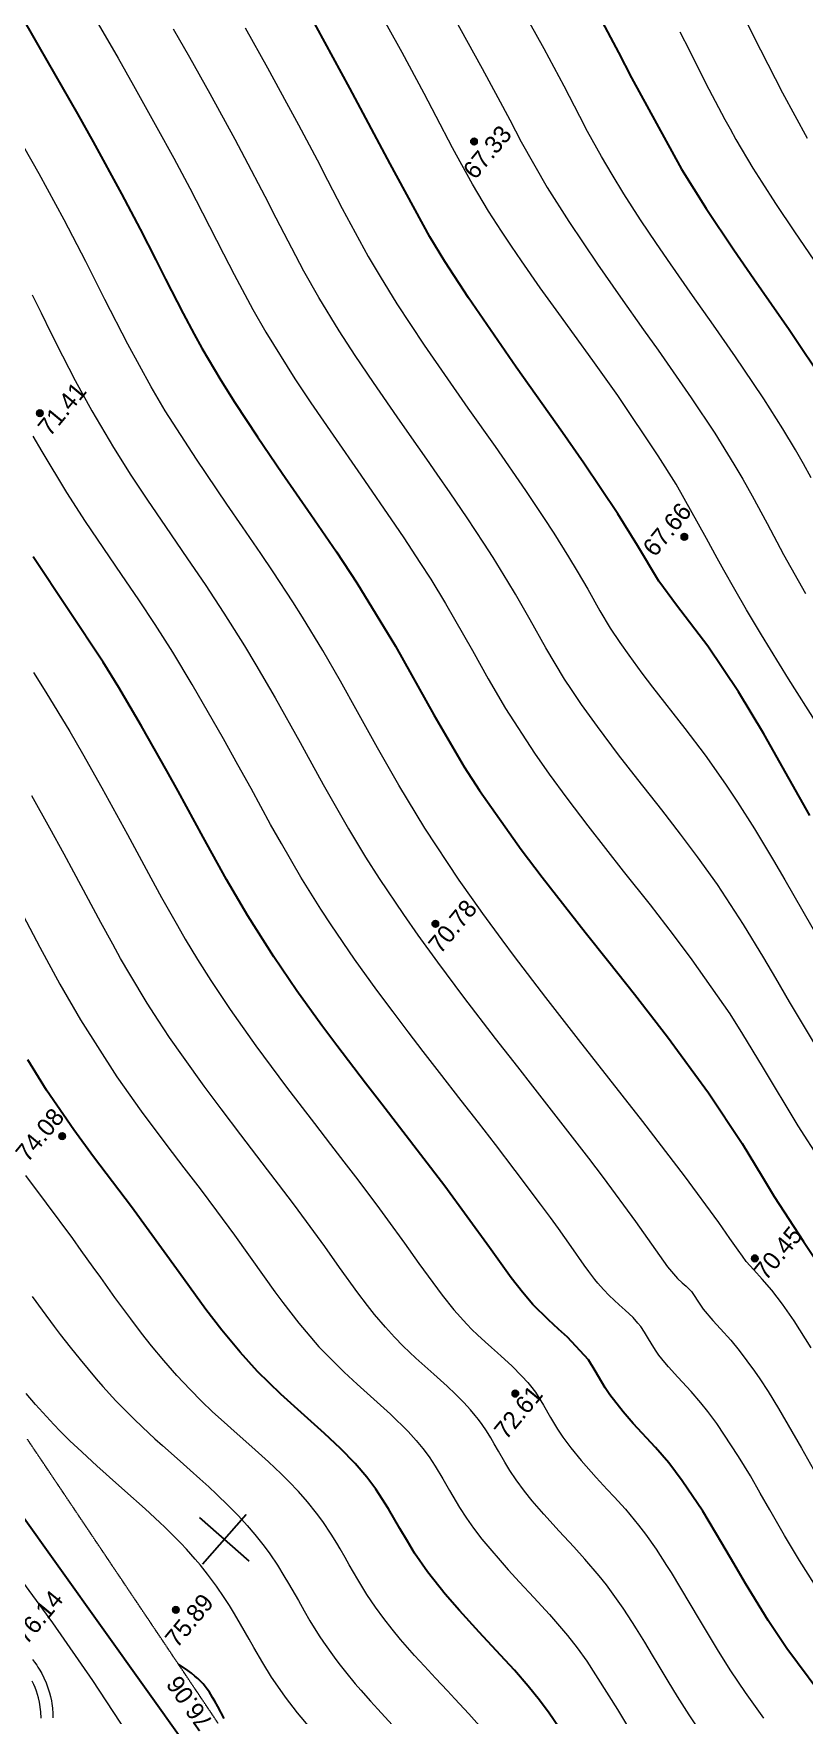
# Model space of a CAD drawing. Header units: millimetres. Extents: x -2893842 to -949497, y -1203244 to 262218.
# Drawn here: x -2388483 to -2353609, y -256348 to -180234 of the extents above; entities that cross this region are included whole.
import ezdxf

# ---------------------------------------------------------------- set-up
doc = ezdxf.new("R2010")
doc.units = ezdxf.units.MM
doc.linetypes.add('g5_05x2', pattern=[3.5, 2.5, -1])
doc.layers.get('0').update_dxf_attribs({"lineweight": 5})
for name, color, linetype in [('!!!_ Размеры', 7, 'Continuous'), ('02_сетка', 253, 'Continuous'), ('06_Инженерно-технические сооружения', 253, 'Continuous'), ('10_Границы покрытий и угодий', 253, 'Continuous'), ('19_Горизонтали', 253, 'Continuous'), ('30_Канализация', 253, 'Continuous'), ('61_Отметки высоты поверхности', 253, 'Continuous')]:
    doc.layers.add(name, color=color, linetype=linetype)
doc.styles.add('LIKE17', font='d431.shx')
doc.styles.add('Line_GUGK', font='')
doc.styles.get('Line_GUGK').set_extended_font_data('Bm431', italic=True)
doc.linetypes.add('g5_122_d', pattern='A,1,-1,1.5,-0.4,["Др",Line_GUGK,S=1,R=0,X=0,Y=-0.5],-2.4,1.5,-1,4,-1,4,-1,3', length=21.8)

# ---------------------------------------------------------------- blocks, each defined once
blk = doc.blocks.new('BL_333')
at = {"color": 0}
for p, q in [((0, -3), (0, 3)), ((-3, 0), (3, 0))]:
    blk.add_line(p, q, dxfattribs=at)
blk = doc.blocks.new('g5_330')
blk.add_hatch(color=0).paths.add_polyline_path([(-0.15, 0, 1), (0.15, 0, 1)])
at = {"color": 0}
blk.add_circle((0, 0), 0.15, dxfattribs=at)
blk = doc.blocks.new('Топо_07.04.17')
at = {"layer": '02_сетка', "linetype": 'Continuous'}
for p, q in [((-465322, -84723), (-463100, -82707)), ((-463203, -84826), (-465219, -82605))]:
    blk.add_line(p, q, dxfattribs=at)
at = {"layer": '06_Инженерно-технические сооружения', "linetype": 'Continuous', "lineweight": 20}
for points in [[(-473363, -90823), (-473342, -90536), (-473339, -90431), (-473345, -90208), (-473352, -90101), (-473374, -89895), (-473431, -89583), (-473474, -89410), (-473515, -89270), (-473569, -89114)], [(-473444, -88144), (-473367, -88273), (-473288, -88418), (-473241, -88509), (-473173, -88655), (-473101, -88826), (-473027, -89028), (-472954, -89266), (-472897, -89494), (-472854, -89726), (-472829, -89904), (-472811, -90095), (-472803, -90224), (-472800, -90434), (-472807, -90669), (-472824, -90863)]]:
    blk.add_lwpolyline(points, dxfattribs=at)
at = {"layer": '10_Границы покрытий и угодий', "linetype": 'Continuous', "lineweight": 20}
blk.add_lwpolyline([(-466985, -97033), (-470838, -89397), (-472345, -86597), (-475255, -81516)], dxfattribs=at)
at = {"layer": '10_Границы покрытий и угодий', "linetype": 'g5_05x2', "lineweight": 20}
blk.add_lwpolyline([(-465421, -91966), (-472553, -78211)], dxfattribs=at)
at = {"layer": '19_Горизонтали', "linetype": 'Continuous', "lineweight": 20}
for points in [[(-455566, -15852), (-454765, -17762), (-454080, -19432), (-453658, -20484), (-453003, -22153), (-452632, -23126), (-452127, -24466), (-451197, -26762), (-450768, -27720), (-450146, -29029), (-449129, -31032), (-447486, -34082), (-446462, -35951), (-445314, -38090), (-444640, -39396), (-444262, -40152), (-443721, -41281), (-443402, -41976), (-443026, -42840), (-442591, -43879), (-442591, -43879), (-442207, -44709), (-441854, -45404), (-441519, -46020), (-441020, -46889), (-440609, -47576), (-439364, -49606), (-438597, -50901), (-438597, -50901), (-437822, -52315), (-437376, -53186), (-436753, -54468), (-436050, -55997), (-435644, -56913), (-434351, -59917)], [(-433412, -50047), (-434452, -47895), (-435441, -45782), (-435983, -44581), (-436411, -43606), (-436803, -42686), (-437040, -42113), (-437419, -41171), (-438516, -38574), (-439170, -37199), (-440684, -34291), (-441628, -32584), (-442322, -31354), (-442920, -30294), (-443622, -29039), (-444333, -27731), (-444704, -27026), (-445078, -26294), (-445551, -25328), (-446143, -24031), (-446708, -22660), (-446846, -22299), (-447420, -20812), (-447848, -19722), (-448635, -17760), (-449738, -15078)], [(-446180, -16319), (-445110, -18881), (-444551, -20271), (-444135, -21339), (-443735, -22376), (-442795, -24567), (-442002, -26214), (-440930, -28278), (-440066, -29868), (-439186, -31460), (-438639, -32449), (-437953, -33708), (-437390, -34763), (-436516, -36478), (-435812, -37963), (-435487, -38692), (-435156, -39474), (-434628, -40805), (-434045, -42279), (-433256, -44145)], [(-432410, -38973), (-432685, -38305), (-432972, -37639), (-433435, -36623), (-434139, -35174), (-434542, -34382), (-435196, -33139), (-436026, -31606), (-436811, -30172), (-437646, -28634), (-438168, -27653), (-438766, -26496), (-439382, -25246), (-439815, -24319), (-440198, -23453), (-440693, -22251), (-440967, -21545), (-441517, -20099), (-442222, -18326), (-442968, -16547)], [(-434892, -64996), (-436050, -62427), (-436549, -61298), (-436991, -60311), (-437729, -58720), (-438702, -56783), (-439448, -55439), (-440102, -54327), (-440823, -53142), (-441746, -51647), (-442481, -50443), (-443289, -49071), (-443887, -47998), (-444272, -47265), (-444520, -46772), (-445210, -45269), (-445769, -43926), (-446296, -42702), (-446574, -42088), (-447115, -40941), (-447459, -40240), (-448082, -39016), (-448722, -37800), (-449208, -36895), (-449596, -36180), (-450254, -34972), (-450717, -34119), (-451608, -32453), (-452284, -31146), (-452878, -29949), (-453622, -28356), (-454166, -27087), (-455139, -24570), (-455525, -23540), (-456236, -21695), (-456581, -20827), (-457474, -18640), (-458208, -16893), (-458785, -15541)], [(-436039, -18248), (-435705, -19136), (-435501, -19683), (-435021, -20967), (-434458, -22413), (-434276, -22861), (-434063, -23368), (-433446, -24743), (-433123, -25422), (-432608, -26461), (-431906, -27821), (-430984, -29550)], [(-430838, -23699), (-431726, -21531), (-432498, -19479), (-432981, -18171)], [(-462398, -14346), (-461434, -16572), (-460875, -17878), (-460037, -19876), (-459437, -21346), (-458868, -22779), (-458418, -23953), (-457694, -25895), (-457319, -26890), (-456652, -28562), (-456188, -29633), (-455115, -31887), (-454519, -33054), (-453691, -34622), (-452648, -36553), (-451353, -38975), (-451029, -39597), (-450431, -40778), (-450033, -41594), (-449486, -42767), (-448511, -45011), (-447951, -46367), (-447332, -47787), (-446258, -49949), (-445705, -50963), (-445036, -52130), (-444225, -53490), (-442864, -55696), (-441832, -57359), (-440939, -58829), (-440227, -60042), (-438808, -62666), (-438331, -63644), (-437616, -65190), (-436312, -68047), (-435495, -69725)], [(-436844, -78102), (-437477, -76798), (-437915, -75995), (-438329, -75310), (-438700, -74754), (-439034, -74292), (-439326, -73884), (-439471, -73629), (-439629, -73334), (-439939, -72762), (-440362, -71996), (-441668, -69722), (-443263, -67064), (-444059, -65765), (-445739, -63043), (-446996, -60987), (-448192, -58985), (-448662, -58177), (-449395, -56891), (-449763, -56228), (-450282, -55271), (-451567, -52757), (-452524, -50694), (-453285, -48905), (-453996, -47181), (-454611, -45721), (-455251, -44254), (-455991, -42643), (-456345, -41907), (-457073, -40461), (-457540, -39564), (-458227, -38269), (-458810, -37180), (-459957, -34999), (-461108, -32660), (-461625, -31514), (-462452, -29484), (-463252, -27348), (-463916, -25543), (-464679, -23557), (-465572, -21365), (-466419, -19366)], [(-466503, -26777), (-466193, -27624), (-465849, -28568), (-465445, -29662), (-464998, -30839), (-464414, -32284), (-463626, -34051), (-462980, -35379), (-462358, -36596), (-461687, -37870), (-460859, -39429), (-460205, -40675), (-459501, -42064), (-458747, -43639), (-458329, -44553), (-457637, -46129), (-456739, -48266), (-456521, -48797), (-455914, -50277), (-455008, -52397), (-454379, -53756), (-453871, -54791), (-452968, -56532), (-452425, -57529), (-451680, -58853), (-450685, -60558), (-449476, -62568), (-448622, -63964), (-448043, -64907), (-445890, -68440), (-445330, -69382), (-444096, -71521), (-443192, -73167), (-442890, -73717), (-442497, -74297), (-442497, -74297), (-442309, -74516), (-442152, -74691), (-441935, -74960), (-441599, -75620), (-441506, -75802), (-441134, -76365), (-440821, -76783), (-440424, -77342), (-440094, -77851), (-439511, -78852), (-439307, -79235), (-438999, -79846), (-438618, -80654), (-437790, -82563), (-437365, -83575)], [(-437897, -88737), (-438452, -87610), (-439003, -86394), (-439531, -85168), (-439874, -84368), (-440233, -83548), (-440663, -82612), (-441481, -81022), (-441821, -80440), (-442088, -80014), (-442468, -79455), (-442991, -78744), (-443365, -78226), (-443508, -78014), (-443730, -77656), (-443841, -77457), (-443989, -77157), (-444152, -76783), (-444258, -76548), (-444403, -76269), (-444509, -76099), (-444702, -75831), (-445017, -75454), (-445254, -75188), (-445465, -74951), (-445667, -74710), (-445892, -74416), (-446105, -74106), (-446221, -73923), (-446455, -73534), (-446634, -73215), (-447123, -72315), (-447604, -71445), (-447908, -70905), (-448280, -70255), (-449247, -68609), (-450007, -67345), (-450661, -66268), (-451321, -65189), (-452156, -63823), (-452783, -62787), (-453360, -61825), (-453934, -60853), (-454544, -59798), (-455390, -58284), (-456269, -56624), (-456650, -55870), (-457386, -54331), (-458096, -52721), (-458481, -51802), (-459179, -50094), (-459647, -48949), (-460163, -47708), (-461289, -45115), (-462005, -43563), (-462657, -42221), (-463261, -41035), (-463905, -39806), (-465257, -37231), (-465956, -35834), (-466857, -33873), (-467171, -33125)], [(-468364, -43755), (-467910, -44704), (-467041, -46603), (-466582, -47647), (-465879, -49297), (-464967, -51521), (-464133, -53598), (-463753, -54533), (-463190, -55874), (-462906, -56525), (-462458, -57508), (-461972, -58514), (-461248, -59922), (-460277, -61686), (-459104, -63705), (-458037, -65483), (-457423, -66500), (-456910, -67350), (-456469, -68085), (-455653, -69468), (-455243, -70178), (-454598, -71324), (-454063, -72301), (-453174, -73854), (-452715, -74573), (-452206, -75283), (-452008, -75536), (-451784, -75807), (-451476, -76162), (-451214, -76456), (-450978, -76718), (-450822, -76893), (-450403, -77378), (-449997, -77890), (-449767, -78216), (-449660, -78381), (-449476, -78691), (-449172, -79309), (-448916, -79899), (-448661, -80466), (-448469, -80842), (-448169, -81365), (-447770, -81984), (-447174, -82827), (-446735, -83422), (-446467, -83787), (-446025, -84407), (-445518, -85185), (-445249, -85636), (-444849, -86362), (-444454, -87143), (-444290, -87483), (-443268, -89746), (-442575, -91270), (-442117, -92211), (-441576, -93255), (-440882, -94515)], [(-443603, -95145), (-444209, -93977), (-444637, -93100), (-444984, -92352), (-445345, -91554), (-445543, -91116), (-445828, -90490), (-446131, -89842), (-446275, -89542), (-446627, -88843), (-447064, -88046), (-447261, -87711), (-447536, -87271), (-448100, -86443), (-448539, -85836), (-449114, -85056), (-449719, -84220), (-450168, -83558), (-450465, -83087), (-450785, -82529), (-451015, -82081), (-451204, -81672), (-451430, -81152), (-451585, -80794), (-451714, -80506), (-451872, -80173), (-452029, -79874), (-452174, -79622), (-452296, -79426), (-452477, -79154), (-452746, -78785), (-453070, -78374), (-453412, -77969), (-453948, -77363), (-454681, -76541), (-455179, -75949), (-455532, -75491), (-455888, -74996), (-456304, -74370), (-456580, -73929), (-456949, -73312), (-457642, -72084), (-458203, -71064), (-458887, -69850), (-459394, -68976), (-459960, -68017), (-460380, -67315), (-461407, -65604), (-462157, -64343), (-462800, -63240), (-463593, -61829), (-464110, -60866), (-464535, -60039), (-464941, -59211), (-465577, -57825), (-465908, -57061), (-466193, -56384), (-466613, -55355), (-467577, -52939), (-467918, -52087), (-468424, -50845), (-469067, -49304)], [(-470196, -54338), (-469486, -56141), (-468768, -57913), (-468033, -59616), (-466677, -62377), (-465759, -64035), (-464782, -65711), (-464132, -66803), (-463515, -67837), (-462884, -68909), (-462203, -70094), (-461081, -72115), (-460673, -72839), (-460367, -73367), (-459756, -74371), (-459478, -74802), (-458972, -75539), (-457972, -76817), (-457452, -77413), (-456106, -78930), (-456106, -78930), (-455398, -79808), (-455077, -80255), (-454824, -80642), (-454582, -81056), (-454350, -81505), (-454073, -82107), (-453831, -82668), (-453468, -83488), (-453216, -84000), (-452954, -84479), (-452628, -85026), (-451608, -86533), (-451161, -87144), (-450597, -87906), (-449976, -88762), (-449276, -89793), (-448905, -90395), (-448535, -91049), (-447399, -93374), (-446699, -94930)], [(-453367, -93862), (-454106, -92815), (-454663, -92061), (-454954, -91671), (-455421, -91045), (-455863, -90446), (-456253, -89904), (-456793, -89120), (-457119, -88618), (-457444, -88087), (-457754, -87546), (-458077, -86927), (-458414, -86205), (-458723, -85494), (-458873, -85144), (-459049, -84740), (-459175, -84459), (-459374, -84031), (-459687, -83421), (-459925, -83008), (-460278, -82454), (-460634, -81946), (-461018, -81440), (-461321, -81062), (-461833, -80455), (-462505, -79693), (-463221, -78897), (-463622, -78448), (-464083, -77919), (-464532, -77383), (-464985, -76810), (-465505, -76107), (-466015, -75369), (-466491, -74637), (-466877, -74016), (-467295, -73317), (-467894, -72277), (-468434, -71314), (-468719, -70801), (-469170, -69991), (-469490, -69421), (-470488, -67697), (-471281, -66342)], [(-471609, -71814), (-471234, -72476), (-470771, -73275), (-470540, -73663), (-470165, -74281), (-469778, -74898), (-469150, -75851), (-468894, -76220), (-468374, -76937), (-467666, -77840), (-467323, -78252), (-466814, -78841), (-466510, -79185), (-465793, -79984), (-465394, -80427), (-464998, -80873), (-464641, -81281), (-464329, -81647), (-463850, -82231), (-463460, -82734), (-463115, -83208), (-462813, -83652), (-462455, -84227), (-462240, -84604), (-461956, -85152), (-461714, -85662), (-461547, -86036), (-461194, -86851), (-460984, -87337), (-460774, -87815), (-460431, -88542), (-460277, -88842), (-459876, -89570), (-459694, -89879), (-459440, -90289), (-459057, -90879), (-458846, -91190), (-458458, -91745), (-458177, -92136), (-457457, -93110)], [(-460962, -93163), (-461800, -91900), (-462265, -91125), (-462560, -90592), (-462785, -90157), (-463112, -89469), (-463441, -88726), (-463607, -88339), (-463919, -87613), (-464137, -87119), (-464321, -86719), (-464512, -86325), (-464793, -85786), (-464793, -85786), (-465137, -85193), (-465411, -84762), (-465616, -84456), (-465967, -83964), (-466190, -83667), (-466476, -83298), (-466828, -82862), (-467018, -82635), (-467612, -81943), (-468430, -81023), (-469056, -80328), (-469319, -80035), (-469548, -79778), (-470174, -79059), (-470647, -78493), (-471031, -78013), (-471290, -77676), (-472004, -76687), (-472372, -76143)]]:
    blk.add_lwpolyline(points, dxfattribs=at)
at = {"layer": '19_Горизонтали', "linetype": 'Continuous', "lineweight": 30}
for points in [[(-446653, -263), (-445929, -2024), (-445174, -4090), (-443018, -9289), (-441651, -12364), (-440707, -14503), (-439578, -17159), (-438899, -18858), (-438442, -20062), (-436673, -24435), (-435759, -26330), (-434725, -28322), (-433965, -29734), (-432641, -32186), (-431262, -34867)], [(-434190, -54151), (-434931, -52391), (-435847, -50251), (-436773, -48225), (-437910, -46020), (-439116, -44005), (-439785, -42848), (-440565, -41124), (-441291, -39604), (-442551, -37157), (-443358, -35664), (-445104, -32495), (-446897, -29137), (-447772, -27375), (-448325, -26187), (-449739, -22712), (-451156, -19093), (-452356, -16166), (-453437, -13605), (-454108, -12042), (-455059, -9849), (-456240, -7144), (-456741, -6003)], [(-465730, -13801), (-464922, -15667), (-463543, -18866), (-462982, -20193), (-461963, -22687), (-461310, -24367), (-460768, -25822), (-460425, -26752), (-459809, -28382), (-459417, -29369), (-459139, -30038), (-458449, -31578), (-457933, -32651), (-457091, -34309), (-456164, -36061), (-455088, -38063), (-454130, -39879), (-453375, -41370), (-451964, -44422), (-450589, -47708), (-449482, -50198), (-448912, -51345), (-447348, -54201), (-446546, -55560), (-444890, -58252), (-443978, -59706), (-442985, -61296), (-442458, -62152), (-441716, -63380), (-440157, -66113), (-438914, -68549), (-438914, -68549), (-438177, -70142), (-437732, -71098), (-436645, -73274), (-435904, -74734)], [(-437819, -94360), (-439475, -91495), (-440178, -90134), (-441004, -88364), (-441427, -87398), (-441853, -86423), (-442553, -84894), (-443318, -83418), (-443839, -82546), (-444357, -81781), (-445232, -80586), (-445628, -80019), (-446133, -79191), (-446307, -78850), (-446670, -78028), (-446923, -77509), (-446923, -77509), (-447746, -76372), (-448107, -75963), (-448516, -75505), (-449138, -74730), (-449548, -74129), (-449976, -73423), (-450796, -71938), (-452492, -68965), (-453422, -67409), (-454913, -64953), (-455533, -63930), (-456635, -62082), (-457199, -61111), (-458150, -59413), (-459017, -57774), (-459975, -55804), (-460746, -54053), (-461581, -52026), (-462467, -49842), (-462872, -48861), (-463780, -46729), (-464611, -44876), (-465185, -43655), (-467797, -38563)], [(-449955, -94206), (-450488, -93191), (-450858, -92557), (-451294, -91871), (-451835, -91081), (-452378, -90330), (-453221, -89193), (-454000, -88124), (-454558, -87313), (-455242, -86211), (-455723, -85311), (-455990, -84739), (-456258, -84124), (-456671, -83176), (-457135, -82239), (-457488, -81643), (-457942, -80978), (-458524, -80224), (-459168, -79463), (-459973, -78560), (-460928, -77484), (-461859, -76338), (-462545, -75385), (-463250, -74305), (-463866, -73284), (-464885, -71487), (-466694, -68289), (-468137, -65843), (-468883, -64541), (-469908, -62618), (-470606, -61155)], [(-465138, -91773), (-465358, -91205), (-465460, -90953), (-465541, -90766), (-465606, -90626), (-465660, -90517), (-465741, -90367), (-465902, -90111), (-465988, -89994), (-466115, -89839), (-466230, -89713), (-466371, -89570), (-466524, -89425), (-466913, -89090)]]:
    blk.add_lwpolyline(points, dxfattribs=at)
at = {"layer": '19_Горизонтали', "linetype": 'Continuous', "lineweight": 20}
for points, knots in [([(-470268, -117797, -67200), (-471143, -116750, -67200), (-473458, -113979, -67200), (-476330, -109741, -67200), (-479308, -106062, -67200), (-481152, -102268, -67200), (-483454, -99547, -67200), (-484369, -96361, -67200), (-485562, -94220, -67200), (-487285, -91777, -67200), (-488824, -89545, -67200), (-490298, -86986, -67200), (-491955, -84370, -67200), (-493080, -80922, -67200), (-495759, -78373, -67200), (-498099, -75946, -67200), (-500243, -72936, -67200), (-502728, -69749, -67200), (-503159, -65242, -67200), (-503669, -60205, -67200), (-505297, -53781, -67200), (-504857, -46228, -67200), (-505740, -38453, -67200), (-504365, -33360, -67200), (-504652, -30301, -67200), (-504972, -28779, -67200), (-504903, -26720, -67200), (-505476, -24707, -67200), (-506635, -23197, -67200), (-507702, -21447, -67200), (-508858, -19475, -67200), (-510391, -17765, -67200), (-511810, -16259, -67200), (-513113, -14774, -67200), (-514472, -13259, -67200), (-515325, -12341, -67200), (-515764, -11870, -67200)], [0, 0, 0, 0, 4.091812, 10.824912, 15.364967, 18.212448, 23.448013, 25.807563, 28.061928, 30.763483, 34.77931, 36.186894, 39.618752, 44.080453, 46.75457, 50.569569, 54.193579, 57.882875, 62.414325, 67.350982, 73.198722, 82.110785, 89.879485, 96.503873, 97.529791, 99.073016, 101.151048, 103.689432, 105.130497, 106.836032, 109.842054, 111.956637, 113.706941, 116.053955, 117.880221, 119.812784, 119.812784, 119.812784, 119.812784]), ([(-464628, -127091, -67200), (-465361, -126061, -67200), (-467260, -123398, -67200), (-470537, -119348, -67200), (-473512, -114728, -67200), (-477163, -111025, -67200), (-479639, -107560, -67200), (-481963, -103819, -67200), (-484138, -100772, -67200), (-484811, -97001, -67200), (-486577, -93851, -67200), (-488688, -90584, -67200), (-491027, -87104, -67200), (-492531, -83392, -67200), (-494595, -80140, -67200), (-497423, -77750, -67200), (-499571, -74513, -67200), (-502104, -71358, -67200), (-504054, -67702, -67200), (-503998, -63890, -67200), (-504472, -60220, -67200), (-505656, -56577, -67200), (-505913, -52215, -67200), (-505820, -47391, -67200), (-505641, -42715, -67200), (-506098, -38347, -67200), (-505957, -34567, -67200), (-505006, -31167, -67200), (-505512, -28500, -67200), (-505448, -25766, -67200), (-506950, -23818, -67200), (-508015, -21715, -67200), (-509244, -19964, -67200), (-511097, -17909, -67200), (-513054, -15909, -67200), (-514481, -14595, -67200), (-515072, -14056, -67200)], [0, 0, 0, 0, 3.792597, 9.809344, 15.624935, 20.210442, 25.358208, 28.345328, 33.473655, 36.332631, 39.671954, 44.197704, 48.047216, 52.193077, 56.191226, 59.445906, 63.208604, 67.754297, 71.668136, 75.260003, 78.997344, 82.76039, 86.676546, 92.019099, 97.260274, 100.681956, 105.175035, 108.559015, 111.044313, 113.247191, 116.553201, 118.045749, 120.357726, 122.926374, 126.347266, 128.74663, 128.74663, 128.74663, 128.74663]), ([(-460553, -135011, -67200), (-461276, -133900, -67200), (-462856, -131514, -67200), (-465385, -127936, -67200), (-468265, -123214, -67200), (-472108, -118109, -67200), (-476379, -113997, -67200), (-479720, -110054, -67200), (-481834, -106054, -67200), (-484365, -101539, -67200), (-485772, -97488, -67200), (-486834, -94086, -67200), (-488869, -91430, -67200), (-490857, -88339, -67200), (-492957, -84486, -67200), (-494880, -81631, -67200), (-496786, -78826, -67200), (-499182, -76968, -67200), (-500942, -73137, -67200), (-504018, -69828, -67200), (-505274, -65685, -67200), (-505481, -62123, -67200), (-505072, -59054, -67200), (-507860, -55951, -67200), (-507024, -50671, -67200), (-506245, -45208, -67200), (-506549, -39361, -67200), (-506532, -34481, -67200), (-505748, -30573, -67200), (-505825, -28082, -67200), (-506428, -25725, -67200), (-507822, -23437, -67200), (-509214, -21021, -67200), (-511461, -18491, -67200), (-513304, -16863, -67200), (-514519, -15805, -67200)], [4.586653, 4.586653, 4.586653, 4.586653, 8.562153, 13.173869, 17.723982, 25.154741, 32.25078, 35.499015, 40.600641, 45.76974, 50.995934, 53.457984, 56.376705, 60.923256, 64.506304, 69.521299, 71.254689, 74.650623, 78.402013, 83.664116, 88.016709, 90.973964, 94.527173, 96.581831, 102.806943, 108.925225, 113.594226, 120.22909, 123.535937, 125.486429, 127.661697, 130.748195, 133.470601, 136.014498, 140.846771, 140.846771, 140.846771, 140.846771]), ([(-456689, -143198, -67200), (-457499, -142252, -67200), (-459124, -140355, -67200), (-460635, -137713, -67200), (-462152, -134756, -67200), (-463194, -132364, -67200), (-465463, -130013, -67200), (-466826, -128294, -67200), (-468106, -126106, -67200), (-469441, -124792, -67200), (-470831, -123431, -67200), (-471197, -122000, -67200), (-471650, -120864, -67200), (-473294, -119898, -67200), (-474920, -117960, -67200), (-476911, -115514, -67200), (-479307, -112889, -67200), (-481279, -109679, -67200), (-484005, -107014, -67200), (-484941, -103988, -67200), (-486123, -100505, -67200), (-487983, -97078, -67200), (-488910, -93434, -67200), (-490860, -91465, -67200), (-492795, -89255, -67200), (-494051, -86368, -67200), (-495981, -83940, -67200), (-496858, -81467, -67200), (-498196, -79731, -67200), (-499084, -78046, -67200), (-500333, -76556, -67200), (-502232, -74698, -67200), (-504081, -72312, -67200), (-505248, -69866, -67200), (-506291, -68091, -67200), (-506786, -66081, -67200), (-506856, -63851, -67200), (-506714, -61710, -67200), (-506774, -59983, -67200), (-507658, -58073, -67200), (-509396, -55975, -67200), (-509385, -51749, -67200), (-507896, -48159, -67200), (-507823, -44691, -67200), (-507633, -41364, -67200), (-508055, -37149, -67200), (-508157, -32105, -67200), (-509815, -28589, -67200), (-510631, -25874, -67200), (-511828, -25144, -67200), (-512459, -24845, -67200)], [0, 0, 0, 0, 3.728339, 7.478321, 9.081264, 13.725286, 15.139396, 18.848941, 20.288782, 22.702493, 24.481718, 25.948216, 27.098843, 27.988502, 31.514726, 34.624893, 37.47373, 42.142251, 45.9173, 48.629869, 51.493603, 56.96902, 60.328129, 62.449107, 65.151402, 69.118047, 71.774544, 74.380899, 76.883387, 78.300784, 80.080651, 82.679404, 86.283744, 89.045897, 90.806975, 92.425727, 95.189607, 97.459876, 98.892635, 100.291796, 103.694653, 106.769621, 112.333215, 115.250403, 117.090632, 122.327847, 127.992514, 131.875014, 134.060664, 136.072341, 136.072341, 136.072341, 136.072341]), ([(-455935, -145328, -67200), (-456171, -144989, -67200), (-457126, -143626, -67200), (-459090, -140986, -67200), (-460937, -138139, -67200), (-462210, -135100, -67200), (-463186, -133224, -67200), (-464368, -131354, -67200), (-465970, -130145, -67200), (-467253, -128265, -67200), (-468669, -126146, -67200), (-469969, -124654, -67200), (-471137, -123579, -67200), (-471627, -122631, -67200), (-471541, -121662, -67200), (-472179, -121041, -67200), (-473192, -120546, -67200), (-474264, -119263, -67200), (-476448, -117333, -67200), (-478229, -114257, -67200), (-480886, -111522, -67200), (-482471, -109062, -67200), (-484247, -107456, -67200), (-485190, -105067, -67200), (-485876, -102460, -67200), (-486876, -99846, -67200), (-488221, -97913, -67200), (-488981, -95880, -67200), (-489453, -93229, -67200), (-491798, -91413, -67200), (-493458, -89057, -67200), (-495114, -86299, -67200), (-496698, -83198, -67200), (-498215, -80172, -67200), (-499289, -78295, -67200), (-500131, -76997, -67200), (-502056, -75306, -67200), (-504152, -72893, -67200), (-505429, -69950, -67200), (-506598, -68294, -67200), (-507023, -66476, -67200), (-507231, -64523, -67200), (-507232, -62674, -67200), (-507156, -61092, -67200), (-507512, -59371, -67200), (-508315, -57833, -67200), (-509153, -56739, -67200), (-509371, -56429, -67200)], [0.747717, 0.747717, 0.747717, 0.747717, 1.987718, 5.740628, 10.629196, 12.099354, 15.613953, 16.984763, 18.67186, 21.551803, 23.742222, 26.330388, 27.462572, 28.49066, 29.4196, 30.180361, 30.964895, 32.815544, 35.067924, 39.717601, 43.300553, 46.471474, 48.463461, 50.356159, 54.02932, 56.611525, 58.683859, 61.045162, 63.104481, 66.522458, 69.418211, 71.791017, 76.155254, 79.864651, 81.939828, 82.647959, 84.48974, 89.578965, 92.060967, 94.087683, 95.573832, 97.594057, 99.982183, 101.116583, 102.329646, 105.194441, 106.313634, 106.313634, 106.313634, 106.313634])]:
    blk.add_open_spline(points, degree=3, knots=knots, dxfattribs=at)
for points in [[(-457184, -142053, -67200), (-459883, -138125, -67200), (-461238, -135788, -67200), (-462254, -133848, -67200), (-464229, -130934, -67200), (-466264, -128552, -67200), (-468211, -125602, -67200), (-469756, -124149, -67200), (-470831, -122397, -67200), (-471372, -121086, -67200), (-474090, -118221, -67200), (-475762, -116310, -67200), (-477976, -113837, -67200), (-479408, -111816, -67200), (-482202, -108027, -67200), (-484025, -105210, -67200), (-485139, -102405, -67200), (-486320, -99067, -67200), (-487753, -95675, -67200), (-488454, -93865, -67200), (-489638, -92122, -67200), (-492827, -87838, -67200), (-496091, -81789, -67200), (-497426, -79994, -67200), (-498652, -78359, -67200), (-499507, -77290, -67200), (-501042, -75425, -67200), (-502775, -73310, -67200), (-504843, -69889, -67200), (-506016, -67806, -67200), (-506553, -65287, -67200), (-506395, -61585, -67200), (-506332, -60430, -67200), (-506604, -59297, -67200), (-507182, -58103, -67200), (-508469, -55647, -67200), (-508324, -52249, -67200), (-507230, -44049, -67200), (-507076, -42459, -67200), (-507209, -39078, -67200), (-507612, -33520, -67200), (-507654, -29697, -67200), (-508165, -28067, -67200), (-509400, -24924, -67200), (-510638, -23669, -67200), (-514120, -20907, -67200)], [(-457202, -165228, -67200), (-456491, -160972, -67200), (-456497, -156266, -67200), (-456542, -153776, -67200), (-457461, -147450, -67200), (-457452, -146595, -67200), (-457993, -144933, -67200), (-459425, -142448, -67200), (-460291, -141040, -67200), (-461188, -139151, -67200), (-461623, -138252, -67200), (-462676, -135997, -67200), (-463290, -134523, -67200), (-464145, -133597, -67200), (-465146, -132418, -67200), (-467211, -129401, -67200), (-468491, -127983, -67200), (-470526, -125738, -67200), (-472092, -124023, -67200), (-473356, -122347, -67200), (-475323, -120125, -67200), (-476734, -119167, -67200), (-479129, -116594, -67200), (-480951, -115071, -67200), (-483274, -112252, -67200), (-485174, -110329, -67200), (-486245, -108137, -67200), (-487510, -105308, -67200), (-488101, -102957, -67200), (-489088, -100839, -67200), (-490203, -98041, -67200), (-491559, -95434, -67200), (-492770, -92784, -67200), (-494582, -90777, -67200), (-497444, -86479, -67200), (-498273, -85620, -67200)]]:
    blk.add_spline(points, degree=3, dxfattribs=at)
at = {"layer": '30_Канализация', "linetype": 'g5_122_d', "lineweight": 30}
blk.add_lwpolyline([(-447418, -191177), (-438432, -154724), (-443053, -136615), (-455746, -113037), (-476565, -75538), (-482147, -45042), (-486716, -16763), (-498917, 6968), (-502127, 38219), (-494846, 82956), (-486955, 91944)], dxfattribs=at)
at = {"layer": '02_сетка', "xscale": 500.0000000002746, "yscale": 500.0000000002746, "zscale": 500.0000000002746, "rotation": 42.22816425403256}
blk.add_blockref('BL_333', (-464211, -83715), dxfattribs=at)
at = {"layer": '61_Отметки высоты поверхности', "linetype": 'Continuous', "lineweight": 20, "xscale": 999.9999999999995, "yscale": 999.9999999999995, "zscale": 999.9999999999995, "rotation": 43.98139083737546}
for p in [(-445853, -22131, -67200), (-466758, -32134, 4300), (-438413, -40978, -67200), (-451582, -57113, -67200), (-469440, -64757, -67200), (-438925, -73787, -67200), (-450383, -78649, -67200), (-466746, -86643, -67200)]:
    blk.add_blockref('g5_330', p, dxfattribs=at)
at = {"layer": '61_Отметки высоты поверхности', "linetype": 'Continuous', "lineweight": 15, "style": 'LIKE17'}
for s, rotation, p in [('67.33', 43.98139, (-445995, -23888, -46700)), ('71.41', 43.98139, (-466426, -33270, 24800)), ('67.66', 43.98139, (-439841, -41774, -46700)), ('70.78', 43.98139, (-451506, -58530, -46700)), ('74.08', 43.98139, (-471130, -65800, -46700)), ('70.45', 43.98139, (-438540, -74881, -46700)), ('72.61', 43.98139, (-451029, -80718, -46700)), ('76.14', 43.98139, (-473635, -87485, 19420)), ('75.89', 43.98139, (-466889, -88400, -46700)), ('76.06', 118.8586, (-465611, -91891, 19420))]:
    blk.add_text(s, height=800, rotation=rotation, dxfattribs=at).set_placement(p)

msp = doc.modelspace()

# ---------------------------------------------------------------- block references
at = {"layer": '!!!_ Размеры', "color": 1, "lineweight": 0, "rotation": 6.471407436947433}
msp.add_blockref('Топо_07.04.17', (-1928038.79367, -112877.83782), dxfattribs=at)

doc.saveas('drawing.dxf')
